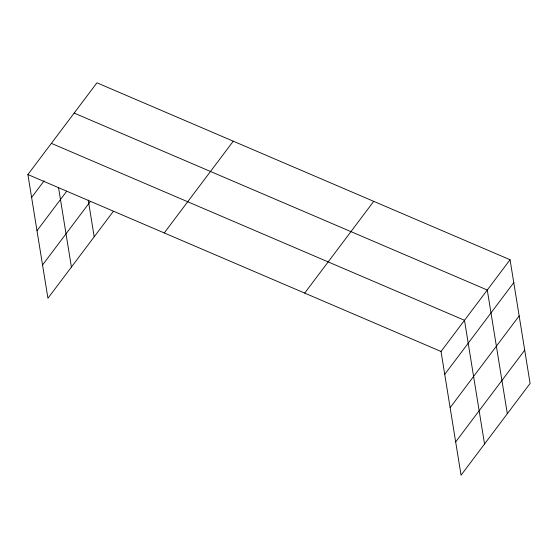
<?xml version="1.0" encoding="UTF-8"?>
<svg xmlns="http://www.w3.org/2000/svg" width="558" height="558" viewBox="0 0 558 558"><rect width="100%" height="100%" fill="white"/><g stroke="black" fill="none" stroke-linecap="round" stroke-linejoin="round"><path stroke-width="0.84" d="M113.351 211.329L47.939 298.265L27.9 174.556L96.939 82.807L510.061 259.735L530.1 383.444L461.061 475.193L441.029 351.484L510.061 259.735M31.611 197.455L44.131 180.82M36.995 230.726L66.681 191.268M42.547 264.994L90.354 201.459M164.233 232.944L233.272 141.195M304.696 293.096L373.734 201.347M444.733 374.39L513.772 282.641M450.125 407.654L519.163 315.905M455.677 441.929L524.715 350.18M74.158 113.079L487.28 290.014L507.32 413.722M51.371 143.357L464.5 320.292L484.532 444.001M27.9 174.556L441.029 351.484M88.248 200.099L94.19 236.787M58.534 187.586L71.41 267.066"/></g></svg>
